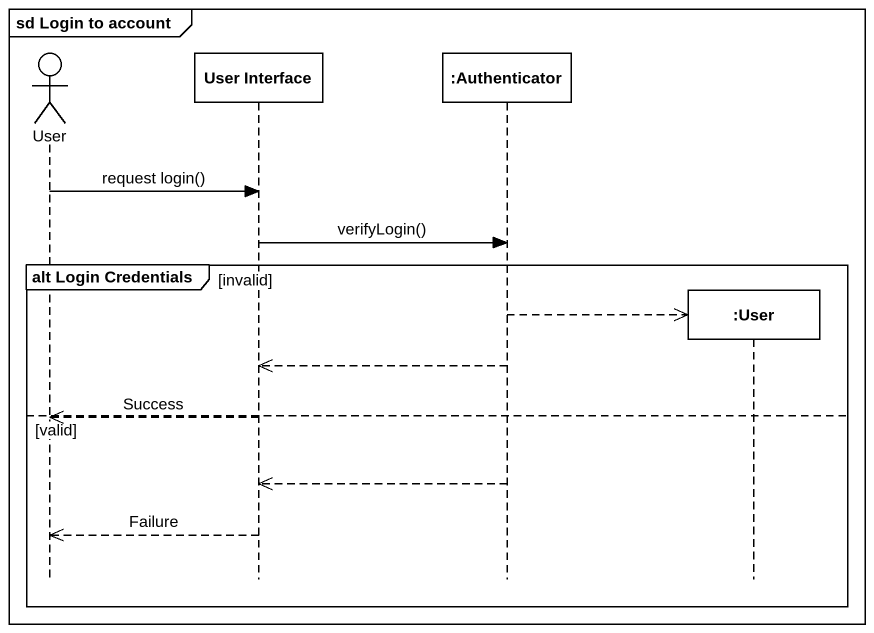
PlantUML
@startuml
mainframe sd Login to account
hide footbox
actor User
participant "User Interface" as User_Interface
participant ":Authenticator" as Authenticator
participant ":User" as User_2

User -> User_Interface : request login()
User_Interface -> Authenticator : verifyLogin()
group alt Login Credentials [invalid]
  Authenticator -->> User_2 **
  Authenticator -->> User_Interface
else valid
  User_Interface -->> User : Success
  Authenticator -->> User_Interface
  User_Interface -->> User : Failure
end
@enduml
